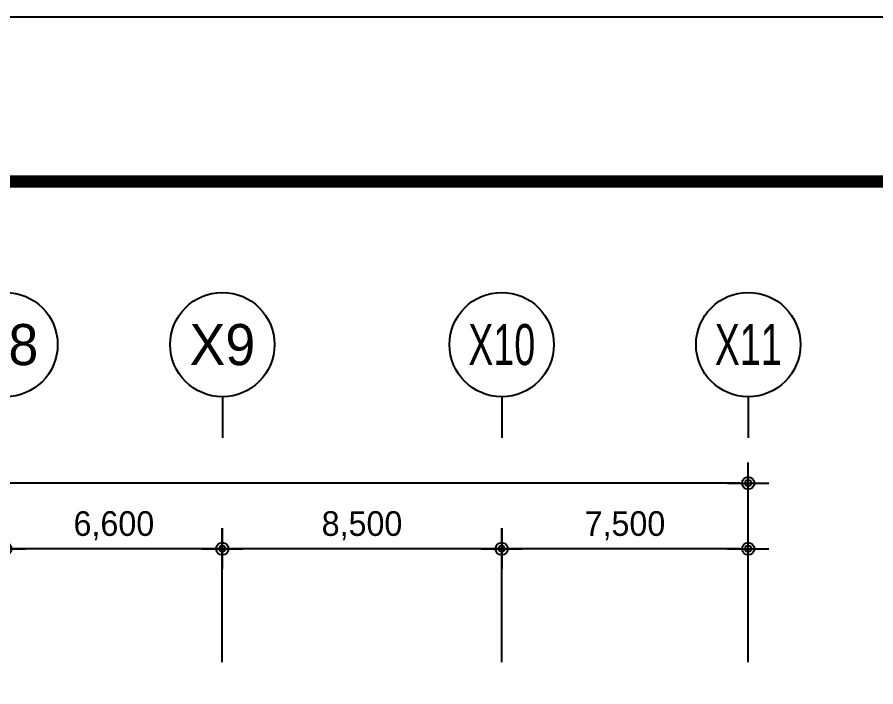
# Model space of a CAD drawing. Header units: metres. Extents: x 630750 to 860239, y 578133 to 726633.
# Drawn here: x 748263 to 774389, y 706259 to 726633 of the extents above; entities that cross this region are included whole.
import ezdxf
from ezdxf.enums import TextEntityAlignment as Align

# ---------------------------------------------------------------- set-up
doc = ezdxf.new("R2010")
doc.units = ezdxf.units.M
doc.header["$LTSCALE"] = 300
doc.layers.get('Defpoints').update_dxf_attribs({"color": 8})
for name, color, linetype in [('001dmp-FORM', 7, 'Continuous'), ('A-DIM', 7, 'Continuous'), ('A-GRID-DIMS', 14, 'Continuous'), ('DIM', 7, 'Continuous')]:
    doc.layers.add(name, color=color, linetype=linetype)
doc.styles.add('TEXT(돋음)', font='')
doc.styles.add('돋움', font='')
doc.styles.get('TEXT(돋음)').set_extended_font_data('Dotum')
doc.styles.get('돋움').set_extended_font_data('Dotum')
doc.dimstyles.new('DIM250', dxfattribs={"dimscale": 250, "dimtxt": 3, "dimasz": 1, "dimexe": 2, "dimexo": 3, "dimgap": 1, "dimtad": 1, "dimdec": 0, "dimzin": 0, "dimdsep": 46, "dimlunit": 6, "dimtxsty": 'TEXT(돋음)', "dimblk": 'Z_DOT', "dimcen": 2.5, "dimdle": 2, "dimclrd": 256, "dimclre": 256, "dimclrt": 3, "dimadec": 0, "dimazin": 0, "dimtfac": 1, "dimtdec": 0, "dimtix": 1, "dimtmove": 2, "dimatfit": 3, "dimldrblk": 'Z_DOT', "dimfxl": 1, "dimtolj": 1, "dimtzin": 0, "dimarcsym": 0})

# ---------------------------------------------------------------- blocks, each defined once
blk = doc.blocks.new('Z_DOT')
at = {"layer": 'DIM', "color": 7}
for p, q in [((0, -2.5), (0, 2.5)), ((-2.5, 0), (2.5, 0))]:
    blk.add_line(p, q, dxfattribs=at)
for radius in [0.75, 0.375]:
    blk.add_circle((0, 0), radius, dxfattribs=at)
blk = doc.blocks.new('*D65')
at = {"layer": 'A-DIM', "lineweight": -2, "transparency": 16777216}
for p, q in [((679505, 707009), (679505, 712959)), ((770505, 707009), (770505, 712959)), ((770255, 712459), (679755, 712459))]:
    blk.add_line(p, q, dxfattribs=at)
at = {"layer": 'Defpoints', "color": 0, "transparency": 16777216}
for p in [(679505, 712459), (679505, 706259), (770505, 706259)]:
    blk.add_point(p, dxfattribs=at)
at = {"layer": 'A-DIM', "lineweight": -2, "transparency": 16777216, "xscale": 250, "yscale": 250, "zscale": 250}
for p, rotation in [((679505, 712459), 179.9999997598762), ((770505, 712459), 359.9999997598762)]:
    blk.add_blockref('Z_DOT', p, dxfattribs=dict(at, rotation=rotation))
at = {"layer": 'A-DIM', "color": 3, "transparency": 16777216, "insert": (725005, 713157), "char_height": 750, "attachment_point": 5, "rotation": 360, "style": 'TEXT(돋음)'}
blk.add_mtext('\\A1;91,000', dxfattribs=at)
blk = doc.blocks.new('*D69')
at = {"layer": 'A-DIM', "lineweight": -2, "transparency": 16777216}
for p, q in [((738005, 707009), (738005, 710959)), ((747905, 707009), (747905, 710959)), ((747655, 710459), (738255, 710459))]:
    blk.add_line(p, q, dxfattribs=at)
at = {"layer": 'Defpoints', "color": 0, "transparency": 16777216}
for p in [(738005, 710459), (738005, 706259), (747905, 706259)]:
    blk.add_point(p, dxfattribs=at)
at = {"layer": 'A-DIM', "lineweight": -2, "transparency": 16777216, "xscale": 250, "yscale": 250, "zscale": 250}
for p, rotation in [((738005, 710459), 179.9999997598762), ((747905, 710459), 359.9999997598762)]:
    blk.add_blockref('Z_DOT', p, dxfattribs=dict(at, rotation=rotation))
at = {"layer": 'A-DIM', "color": 3, "transparency": 16777216, "insert": (742955, 711157), "char_height": 750, "attachment_point": 5, "rotation": 360, "style": 'TEXT(돋음)'}
blk.add_mtext('\\A1;9,900', dxfattribs=at)
blk = doc.blocks.new('*D71')
at = {"layer": 'A-DIM', "lineweight": -2, "transparency": 16777216}
for p, q in [((747905, 707009), (747905, 710959)), ((754505, 707009), (754505, 710959)), ((754255, 710459), (748155, 710459))]:
    blk.add_line(p, q, dxfattribs=at)
at = {"layer": 'Defpoints', "color": 0, "transparency": 16777216}
for p in [(747905, 710459), (747905, 706259), (754505, 706259)]:
    blk.add_point(p, dxfattribs=at)
at = {"layer": 'A-DIM', "lineweight": -2, "transparency": 16777216, "xscale": 250, "yscale": 250, "zscale": 250}
for p, rotation in [((747905, 710459), 179.9999997598762), ((754505, 710459), 359.9999997598762)]:
    blk.add_blockref('Z_DOT', p, dxfattribs=dict(at, rotation=rotation))
at = {"layer": 'A-DIM', "color": 3, "transparency": 16777216, "insert": (751205, 711157), "char_height": 750, "attachment_point": 5, "rotation": 360, "style": 'TEXT(돋음)'}
blk.add_mtext('\\A1;6,600', dxfattribs=at)
blk = doc.blocks.new('*D72')
at = {"layer": 'A-DIM', "lineweight": -2, "transparency": 16777216}
for p, q in [((763005, 707009), (763005, 710959)), ((770505, 707009), (770505, 710959)), ((770255, 710459), (763255, 710459))]:
    blk.add_line(p, q, dxfattribs=at)
at = {"layer": 'Defpoints', "color": 0, "transparency": 16777216}
for p in [(763005, 710459), (763005, 706259), (770505, 706259)]:
    blk.add_point(p, dxfattribs=at)
at = {"layer": 'A-DIM', "lineweight": -2, "transparency": 16777216, "xscale": 250, "yscale": 250, "zscale": 250}
for p, rotation in [((763005, 710459), 179.9999997598762), ((770505, 710459), 359.9999997598762)]:
    blk.add_blockref('Z_DOT', p, dxfattribs=dict(at, rotation=rotation))
at = {"layer": 'A-DIM', "color": 3, "transparency": 16777216, "insert": (766755, 711157), "char_height": 750, "attachment_point": 5, "rotation": 360, "style": 'TEXT(돋음)'}
blk.add_mtext('\\A1;7,500', dxfattribs=at)
blk = doc.blocks.new('*D73')
at = {"layer": 'A-DIM', "lineweight": -2, "transparency": 16777216}
for p, q in [((754505, 707009), (754505, 710959)), ((763005, 707009), (763005, 710959)), ((762755, 710459), (754755, 710459))]:
    blk.add_line(p, q, dxfattribs=at)
at = {"layer": 'Defpoints', "color": 0, "transparency": 16777216}
for p in [(754505, 710459), (754505, 706259), (763005, 706259)]:
    blk.add_point(p, dxfattribs=at)
at = {"layer": 'A-DIM', "lineweight": -2, "transparency": 16777216, "xscale": 250, "yscale": 250, "zscale": 250}
for p, rotation in [((754505, 710459), 179.9999997598762), ((763005, 710459), 359.9999997598762)]:
    blk.add_blockref('Z_DOT', p, dxfattribs=dict(at, rotation=rotation))
at = {"layer": 'A-DIM', "color": 3, "transparency": 16777216, "insert": (758755, 711157), "char_height": 750, "attachment_point": 5, "rotation": 360, "style": 'TEXT(돋음)'}
blk.add_mtext('\\A1;8,500', dxfattribs=at)
blk = doc.blocks.new('*U28')
blk.add_line((0, 5), (0, 0))
blk.add_circle((0, 11.35), 6.35)
at = {"color": 3, "style": '돋움'}
blk.add_attdef('NO', text='', height=5, dxfattribs=at).set_placement((0, 11.35), align=Align.MIDDLE_CENTER)
blk = doc.blocks.new('xref-sheet(건축)')
at = {"layer": '001dmp-FORM', "color": 30}
blk.add_lwpolyline([(8410, 5940), (0, 5940), (0, 0), (8410, 0)], close=True, dxfattribs=at)
at = {"layer": '001dmp-FORM', "const_width": 15}
blk.add_lwpolyline([(300, 200), (300, 5740), (8210, 5740), (8210, 200)], close=True, dxfattribs=at)

msp = doc.modelspace()

# ---------------------------------------------------------------- block references
at = {"xscale": 24.9999912600033, "yscale": 24.99999123637099, "zscale": 24.99999123690949}
msp.add_blockref('xref-sheet(건축)', (630750, 578132.8), dxfattribs=at)
at = {"layer": 'A-GRID-DIMS', "xscale": 250, "yscale": 250, "zscale": 250}
for p, values in [((747906.6, 713834, 0), {'NO': 'X8'}), ((754506.6, 713834, 0), {'NO': 'X9'})]:
    msp.add_blockref('*U28', p, dxfattribs=at).add_auto_attribs(values)
at = {"layer": 'A-GRID-DIMS'}
ref = msp.add_blockref('*U28', (763006.6, 713833.9, 0), dxfattribs=dict(at, xscale=250, yscale=250, zscale=250))
ref.add_attrib('NO', 'X10', dxfattribs={"layer": '0', "color": 3, "height": 1250, "style": '돋움', "width": 0.7}).set_placement((763006.6, 716671.4, 0), align=Align.MIDDLE_CENTER)
ref = msp.add_blockref('*U28', (770506.6, 713833.9, 0), dxfattribs=dict(at, xscale=250, yscale=250, zscale=250))
ref.add_attrib('NO', 'X11', dxfattribs={"layer": '0', "color": 3, "height": 1250, "style": '돋움', "width": 0.7}).set_placement((770506.6, 716671.4, 0), align=Align.MIDDLE_CENTER)

# ---------------------------------------------------------------- dimensions: what is measured, and where the dimension line sits
at = {"layer": 'A-DIM'}
for base, p1, p2, picture, middle in [((679504.6, 712458.9, 0), (770504.6, 706258.9, 0), (679504.6, 706258.9, 0), '*D65', (725004.6, 713156.7, 0)), ((738004.6, 710458.9, 0), (747904.6, 706258.9, 0), (738004.6, 706258.9, 0), '*D69', (742954.6, 711156.7, 0)), ((747904.6, 710458.9, 0), (754504.6, 706258.9, 0), (747904.6, 706258.9, 0), '*D71', (751204.6, 711156.7, 0)), ((754504.6, 710458.9, 0), (763004.6, 706258.9, 0), (754504.6, 706258.9, 0), '*D73', (758754.6, 711156.7, 0)), ((763004.6, 710458.9, 0), (770504.6, 706258.9, 0), (763004.6, 706258.9, 0), '*D72', (766754.6, 711156.7, 0))]:
    dim = msp.add_linear_dim(base=base, p1=p1, p2=p2, angle=180, dimstyle='DIM250', dxfattribs=at)
    dim.commit()
    dim.dimension.update_dxf_attribs({"geometry": picture, "text_midpoint": middle})

doc.saveas('drawing.dxf')
